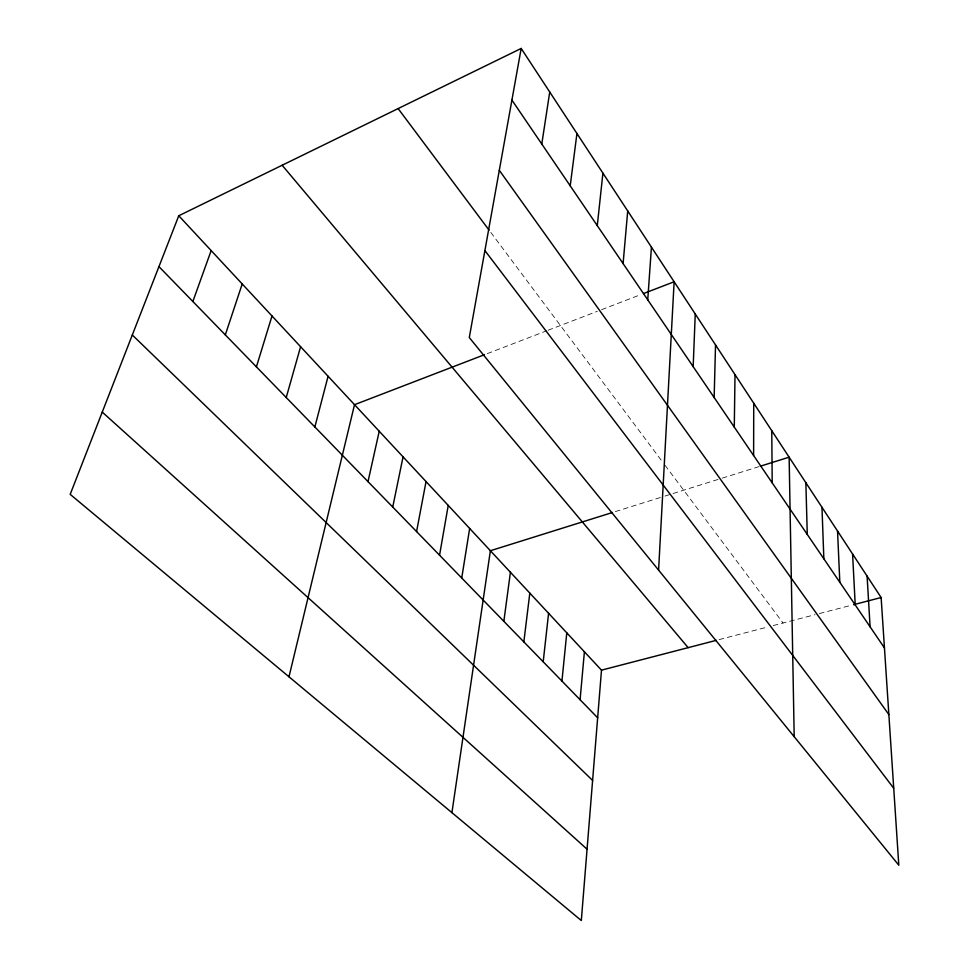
<?xml version="1.0" encoding="UTF-8"?>
<svg xmlns="http://www.w3.org/2000/svg" width="969" height="969" viewBox="0 0 969 969"><rect width="100%" height="100%" fill="white"/><g stroke="black" fill="none" stroke-linecap="round" stroke-linejoin="round"><path stroke-width="0.73" stroke-dasharray="4.84 3.63" d="M487.274 353.637L546.71 330.78M548.091 330.247L597.352 311.303M601.567 309.68L640.8 294.6M615.339 511.608L663.511 496.516M664.952 496.067L718.017 479.449M722.232 478.129L758.909 466.646M719.119 639.613L767.593 627.016M773.214 625.562L815.062 614.685M819.326 613.583L852.102 605.068M490.786 232.415L662.372 461.728M665.013 465.253L783.049 623.006"/><path stroke-width="1.45" d="M753.616 455.527L753.737 403.213M734.284 427.099L735.011 374.64M714.153 397.508L715.534 344.916M693.174 366.657L695.257 313.992M658.593 570.099L674.133 281.773L643.573 293.534M647.74 299.845L651.434 247.156M178.768 215.76L601.495 670.16L581.315 920.55L70.192 494.36L178.768 215.76L521.177 48.45L881.124 597.534L898.808 865.22L469.287 337.539L521.177 48.45M623.091 263.604L627.718 210.976M580.08 699.715L584.404 651.798M561.935 681.062L566.78 632.854M597.279 225.644L602.912 173.136M543.197 661.803L548.587 613.304M523.841 641.89L529.813 593.125M570.208 185.83L576.943 133.528M503.844 621.323L510.421 572.279M451.917 812.652L490.387 550.731L612.469 512.504M541.78 144.042L549.738 92.007M461.728 578.008L469.662 528.468M439.551 555.201L448.235 505.418M416.573 531.569L426.045 481.569M392.736 507.066L403.056 456.859M368.014 481.641L379.23 431.253M288.992 676.798L354.521 404.691L484.464 354.715M314.852 426.966L328.091 376.275M286.23 397.532L300.596 346.72M256.41 366.863L271.998 315.979M225.317 334.874L242.214 283.953M192.855 301.504L211.157 250.583M760.35 466.198L789.129 457.186L794.192 736.694M601.495 670.16L716.309 640.339M853.556 604.692L881.124 597.534M102.254 412.091L587.069 849.219M132.305 334.983L592.604 780.42M158.94 266.62L597.655 717.799M282.149 165.251L688.147 647.655M484.9 250.583L893.721 788.269M398.126 108.576L489.03 230.065M499.301 170.302L888.864 714.577M511.911 100.098L884.455 647.934M867.098 576.119L870.089 626.81M852.575 553.965L855.227 604.947M837.543 531.048L839.82 582.284M821.978 507.308L823.844 558.798M805.857 482.695L807.274 534.428M771.772 430.708L772.196 482.853"/></g></svg>
